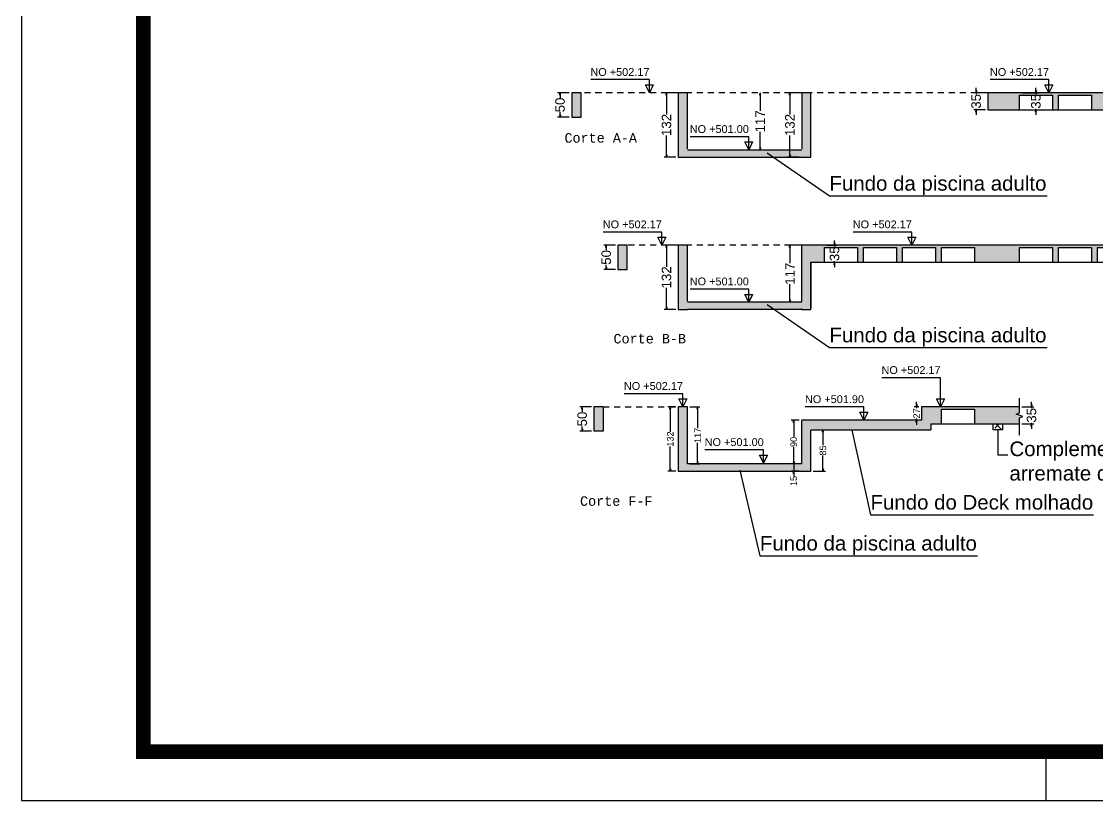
# Model space of a CAD drawing. Header units: millimetres. Extents: x -967 to 563, y -1588 to 506.
# Drawn here: x 20.89 to 42.95, y -295.37 to -279.4 of the extents above; entities that cross this region are included whole.
import ezdxf
from ezdxf.enums import TextEntityAlignment as Align

# ---------------------------------------------------------------- set-up
doc = ezdxf.new("R2010")
doc.units = ezdxf.units.MM
doc.linetypes.add('HIDDEN2', pattern=[0.1875, 0.125, -0.0625])
for name, color, linetype in [('00 - IMPPER - FOLHA - BORDAS', 1, 'Continuous'), ('18', 7, 'Continuous'), ('226', 9, 'Continuous'), ('30', 9, 'Continuous'), ('A_htc_alv', 7, 'Continuous'), ('AR-COTA-EXE-50', 7, 'Continuous'), ('COMP_INDNIVEL', 4, 'Continuous'), ('COMP_NIVEL', 4, 'Continuous'), ('COTAS', 1, 'Continuous'), ('Textos', 7, 'Continuous')]:
    doc.layers.add(name, color=color, linetype=linetype)
doc.styles.add('ARIAL', font='arial.ttf')
doc.styles.add('TQS_LUCIDA_CONSOLE', font='lucon.TTF')
doc.dimstyles.new('AVILLA 100 2', dxfattribs={"dimtxt": 0.16, "dimasz": 0.06, "dimexe": 0.05, "dimexo": 0.05, "dimgap": 0.01, "dimtad": 3, "dimdec": 1, "dimlfac": 100, "dimzin": 9, "dimdsep": 46, "dimtxsty": 'ARIAL', "dimblk": 'ORIGIN', "dimcen": 1.5, "dimclrd": 10, "dimclre": 10, "dimclrt": 7, "dimadec": 0, "dimazin": 0, "dimtfac": 1, "dimtdec": 1, "dimtmove": 0, "dimatfit": 1, "dimfxl": 1, "dimarcsym": 0})
doc.dimstyles.new('COTAS CORTE', dxfattribs={"dimtxt": 0.133333, "dimasz": 0.05, "dimexe": 0.05, "dimexo": 0.05, "dimgap": 0.01, "dimtad": 0, "dimdec": 1, "dimlfac": 100, "dimzin": 9, "dimdsep": 46, "dimtxsty": 'ARIAL', "dimblk": 'OPEN', "dimcen": 1.5, "dimadec": 0, "dimazin": 0, "dimtfac": 1, "dimtdec": 1, "dimtmove": 0, "dimatfit": 1, "dimldrblk": 'OPEN', "dimfxl": 1, "dimarcsym": 0})

# ---------------------------------------------------------------- blocks, each defined once
blk = doc.blocks.new('a0 impper')
at = {"layer": '00 - IMPPER - FOLHA - BORDAS'}
blk.add_line((2722.089, 1116.711), (2722.089, 1115.711), dxfattribs=at)
blk.add_lwpolyline([(2701.089, 1145.411), (2701.089, 1115.711), (2819.989, 1115.711), (2819.989, 1199.811), (2702.589, 1199.811)], dxfattribs=at)
at = {"layer": '00 - IMPPER - FOLHA - BORDAS', "const_width": 0.3}
blk.add_lwpolyline([(2703.589, 1116.711), (2818.989, 1116.711), (2818.989, 1198.811), (2703.589, 1198.811)], close=True, dxfattribs=at)
blk = doc.blocks.new('_Open')
at = {"color": 0, "linetype": 'ByBlock', "lineweight": -2}
for p, q in [((-1, 0.17), (0, 0)), ((-1, -0.17), (0, 0)), ((0, 0), (-1, 0))]:
    blk.add_line(p, q, dxfattribs=at)
blk = doc.blocks.new('*D878')
at = {"layer": 'AR-COTA-EXE-50', "color": 0, "linetype": 'ByBlock', "lineweight": -2, "transparency": 16777216}
for p, q in [((40.465, -280.807), (40.465, -280.757)), ((40.656, -280.857), (40.415, -280.857)), ((40.465, -280.857), (40.465, -280.882)), ((40.656, -281.207), (40.415, -281.207)), ((40.465, -281.207), (40.465, -281.183)), ((40.465, -281.257), (40.465, -281.307))]:
    blk.add_line(p, q, dxfattribs=at)
at = {"layer": 'Defpoints', "color": 0, "linetype": 'ByBlock', "transparency": 16777216}
for p in [(40.465, -280.857), (40.706, -280.857), (40.706, -281.207)]:
    blk.add_point(p, dxfattribs=at)
at = {"layer": 'AR-COTA-EXE-50', "color": 0, "linetype": 'ByBlock', "lineweight": -2, "transparency": 16777216, "xscale": 0.05, "yscale": 0.05, "zscale": 0.05}
for p, rotation in [((40.465, -280.857), 270), ((40.465, -281.207), 90)]:
    blk.add_blockref('_Open', p, dxfattribs=dict(at, rotation=rotation))
at = {"layer": 'AR-COTA-EXE-50', "color": 0, "linetype": 'ByBlock', "transparency": 16777216, "insert": (40.465, -281.032), "char_height": 0.195, "attachment_point": 5, "rotation": 90, "style": 'ARIAL'}
blk.add_mtext('35', dxfattribs=at)
blk = doc.blocks.new('*D879')
at = {"layer": 'AR-COTA-EXE-50', "color": 0, "linetype": 'ByBlock', "lineweight": -2, "transparency": 16777216}
for p, q in [((41.691, -280.807), (41.691, -280.757)), ((41.404, -280.857), (41.741, -280.857)), ((41.691, -280.857), (41.691, -280.882)), ((41.404, -281.207), (41.741, -281.207)), ((41.691, -281.207), (41.691, -281.183)), ((41.691, -281.257), (41.691, -281.307))]:
    blk.add_line(p, q, dxfattribs=at)
at = {"layer": 'Defpoints', "color": 0, "linetype": 'ByBlock', "transparency": 16777216}
for p in [(41.354, -280.857), (41.691, -280.857), (41.354, -281.207)]:
    blk.add_point(p, dxfattribs=at)
at = {"layer": 'AR-COTA-EXE-50', "color": 0, "linetype": 'ByBlock', "lineweight": -2, "transparency": 16777216, "xscale": 0.05, "yscale": 0.05, "zscale": 0.05}
for p, rotation in [((41.691, -280.857), 270), ((41.691, -281.207), 90)]:
    blk.add_blockref('_Open', p, dxfattribs=dict(at, rotation=rotation))
at = {"layer": 'AR-COTA-EXE-50', "color": 0, "linetype": 'ByBlock', "transparency": 16777216, "insert": (41.691, -281.032), "char_height": 0.195, "attachment_point": 5, "rotation": 90, "style": 'ARIAL'}
blk.add_mtext('35', dxfattribs=at)
blk = doc.blocks.new('*D887')
at = {"layer": 'AR-COTA-EXE-50', "color": 0, "linetype": 'ByBlock', "lineweight": -2, "transparency": 16777216}
for p, q in [((37.562, -283.932), (37.562, -283.882)), ((37.407, -283.982), (37.612, -283.982)), ((37.562, -283.982), (37.562, -284.006)), ((37.407, -284.332), (37.612, -284.332)), ((37.562, -284.332), (37.562, -284.307)), ((37.562, -284.382), (37.562, -284.432))]:
    blk.add_line(p, q, dxfattribs=at)
at = {"layer": 'Defpoints', "color": 0, "linetype": 'ByBlock', "transparency": 16777216}
for p in [(37.357, -283.982), (37.562, -283.982), (37.357, -284.332)]:
    blk.add_point(p, dxfattribs=at)
at = {"layer": 'AR-COTA-EXE-50', "color": 0, "linetype": 'ByBlock', "lineweight": -2, "transparency": 16777216, "xscale": 0.05, "yscale": 0.05, "zscale": 0.05}
for p, rotation in [((37.562, -283.982), 270), ((37.562, -284.332), 90)]:
    blk.add_blockref('_Open', p, dxfattribs=dict(at, rotation=rotation))
at = {"layer": 'AR-COTA-EXE-50', "color": 0, "linetype": 'ByBlock', "transparency": 16777216, "insert": (37.562, -284.157), "char_height": 0.195, "attachment_point": 5, "rotation": 90, "style": 'ARIAL'}
blk.add_mtext('35', dxfattribs=at)
blk = doc.blocks.new('*D875')
at = {"layer": 'AR-COTA-EXE-50', "color": 0, "linetype": 'ByBlock', "lineweight": -2, "transparency": 16777216}
for p, q in [((32.124, -280.857), (31.884, -280.857)), ((31.934, -280.907), (31.934, -280.958)), ((31.934, -281.307), (31.934, -281.257)), ((32.124, -281.357), (31.884, -281.357))]:
    blk.add_line(p, q, dxfattribs=at)
at = {"layer": 'Defpoints', "color": 0, "linetype": 'ByBlock', "transparency": 16777216}
for p in [(31.934, -280.857), (32.174, -280.857), (32.174, -281.357)]:
    blk.add_point(p, dxfattribs=at)
at = {"layer": 'AR-COTA-EXE-50', "color": 0, "linetype": 'ByBlock', "lineweight": -2, "transparency": 16777216, "xscale": 0.05, "yscale": 0.05, "zscale": 0.05}
for p, rotation in [((31.934, -280.857), 90), ((31.934, -281.357), 270)]:
    blk.add_blockref('_Open', p, dxfattribs=dict(at, rotation=rotation))
at = {"layer": 'AR-COTA-EXE-50', "color": 0, "linetype": 'ByBlock', "transparency": 16777216, "insert": (31.934, -281.107), "char_height": 0.195, "attachment_point": 5, "rotation": 90, "style": 'ARIAL'}
blk.add_mtext('50', dxfattribs=at)
blk = doc.blocks.new('*D876')
at = {"layer": 'AR-COTA-EXE-50', "color": 0, "linetype": 'ByBlock', "lineweight": -2, "transparency": 16777216}
for p, q in [((34.307, -280.857), (34.066, -280.857)), ((34.116, -280.907), (34.116, -281.302)), ((34.116, -282.127), (34.116, -281.733)), ((34.307, -282.177), (34.066, -282.177))]:
    blk.add_line(p, q, dxfattribs=at)
at = {"layer": 'Defpoints', "color": 0, "linetype": 'ByBlock', "transparency": 16777216}
for p in [(34.116, -280.857), (34.357, -280.857), (34.357, -282.177)]:
    blk.add_point(p, dxfattribs=at)
at = {"layer": 'AR-COTA-EXE-50', "color": 0, "linetype": 'ByBlock', "lineweight": -2, "transparency": 16777216, "xscale": 0.05, "yscale": 0.05, "zscale": 0.05}
for p, rotation in [((34.116, -280.857), 90), ((34.116, -282.177), 270)]:
    blk.add_blockref('_Open', p, dxfattribs=dict(at, rotation=rotation))
at = {"layer": 'AR-COTA-EXE-50', "color": 0, "linetype": 'ByBlock', "transparency": 16777216, "insert": (34.116, -281.517), "char_height": 0.195, "attachment_point": 5, "rotation": 90, "style": 'ARIAL'}
blk.add_mtext('132', dxfattribs=at)
blk = doc.blocks.new('*D877')
at = {"layer": 'AR-COTA-EXE-50', "color": 0, "linetype": 'ByBlock', "lineweight": -2, "transparency": 16777216}
for p, q in [((36.838, -280.857), (36.598, -280.857)), ((36.648, -280.907), (36.648, -281.302)), ((36.648, -282.127), (36.648, -281.733)), ((36.838, -282.177), (36.598, -282.177))]:
    blk.add_line(p, q, dxfattribs=at)
at = {"layer": 'Defpoints', "color": 0, "linetype": 'ByBlock', "transparency": 16777216}
for p in [(36.648, -280.857), (36.888, -280.857), (36.888, -282.177)]:
    blk.add_point(p, dxfattribs=at)
at = {"layer": 'AR-COTA-EXE-50', "color": 0, "linetype": 'ByBlock', "lineweight": -2, "transparency": 16777216, "xscale": 0.05, "yscale": 0.05, "zscale": 0.05}
for p, rotation in [((36.648, -280.857), 90), ((36.648, -282.177), 270)]:
    blk.add_blockref('_Open', p, dxfattribs=dict(at, rotation=rotation))
at = {"layer": 'AR-COTA-EXE-50', "color": 0, "linetype": 'ByBlock', "transparency": 16777216, "insert": (36.648, -281.517), "char_height": 0.195, "attachment_point": 5, "rotation": 90, "style": 'ARIAL'}
blk.add_mtext('132', dxfattribs=at)
blk = doc.blocks.new('*D859')
at = {"layer": 'AR-COTA-EXE-50', "color": 0, "linetype": 'ByBlock', "lineweight": -2, "transparency": 16777216}
for p, q in [((33.072, -283.982), (32.831, -283.982)), ((32.881, -284.032), (32.881, -284.082)), ((33.072, -284.482), (32.831, -284.482)), ((32.881, -284.432), (32.881, -284.381))]:
    blk.add_line(p, q, dxfattribs=at)
at = {"layer": 'Defpoints', "color": 0, "linetype": 'ByBlock', "transparency": 16777216}
for p in [(32.881, -283.982), (33.122, -283.982), (33.122, -284.482)]:
    blk.add_point(p, dxfattribs=at)
at = {"layer": 'AR-COTA-EXE-50', "color": 0, "linetype": 'ByBlock', "lineweight": -2, "transparency": 16777216, "xscale": 0.05, "yscale": 0.05, "zscale": 0.05}
for p, rotation in [((32.881, -283.982), 90), ((32.881, -284.482), 270)]:
    blk.add_blockref('_Open', p, dxfattribs=dict(at, rotation=rotation))
at = {"layer": 'AR-COTA-EXE-50', "color": 0, "linetype": 'ByBlock', "transparency": 16777216, "insert": (32.881, -284.232), "char_height": 0.195, "attachment_point": 5, "rotation": 90, "style": 'ARIAL'}
blk.add_mtext('50', dxfattribs=at)
blk = doc.blocks.new('*D860')
at = {"layer": 'AR-COTA-EXE-50', "color": 0, "linetype": 'ByBlock', "lineweight": -2, "transparency": 16777216}
for p, q in [((34.307, -283.982), (34.066, -283.982)), ((34.116, -284.032), (34.116, -284.426)), ((34.116, -285.252), (34.116, -284.857)), ((34.307, -285.302), (34.066, -285.302))]:
    blk.add_line(p, q, dxfattribs=at)
at = {"layer": 'Defpoints', "color": 0, "linetype": 'ByBlock', "transparency": 16777216}
for p in [(34.116, -283.982), (34.357, -283.982), (34.357, -285.302)]:
    blk.add_point(p, dxfattribs=at)
at = {"layer": 'AR-COTA-EXE-50', "color": 0, "linetype": 'ByBlock', "lineweight": -2, "transparency": 16777216, "xscale": 0.05, "yscale": 0.05, "zscale": 0.05}
for p, rotation in [((34.116, -283.982), 90), ((34.116, -285.302), 270)]:
    blk.add_blockref('_Open', p, dxfattribs=dict(at, rotation=rotation))
at = {"layer": 'AR-COTA-EXE-50', "color": 0, "linetype": 'ByBlock', "transparency": 16777216, "insert": (34.116, -284.642), "char_height": 0.195, "attachment_point": 5, "rotation": 90, "style": 'ARIAL'}
blk.add_mtext('132', dxfattribs=at)
blk = doc.blocks.new('*D861')
at = {"layer": 'AR-COTA-EXE-50', "color": 0, "linetype": 'ByBlock', "lineweight": -2, "transparency": 16777216}
for p, q in [((36.838, -283.982), (36.598, -283.982)), ((36.648, -284.032), (36.648, -284.35)), ((36.648, -285.102), (36.648, -284.783)), ((36.838, -285.152), (36.598, -285.152))]:
    blk.add_line(p, q, dxfattribs=at)
at = {"layer": 'Defpoints', "color": 0, "linetype": 'ByBlock', "transparency": 16777216}
for p in [(36.648, -283.982), (36.888, -283.982), (36.888, -285.152)]:
    blk.add_point(p, dxfattribs=at)
at = {"layer": 'AR-COTA-EXE-50', "color": 0, "linetype": 'ByBlock', "lineweight": -2, "transparency": 16777216, "xscale": 0.05, "yscale": 0.05, "zscale": 0.05}
for p, rotation in [((36.648, -283.982), 90), ((36.648, -285.152), 270)]:
    blk.add_blockref('_Open', p, dxfattribs=dict(at, rotation=rotation))
at = {"layer": 'AR-COTA-EXE-50', "color": 0, "linetype": 'ByBlock', "transparency": 16777216, "insert": (36.648, -284.567), "char_height": 0.195, "attachment_point": 5, "rotation": 90, "style": 'ARIAL'}
blk.add_mtext('117', dxfattribs=at)
blk = doc.blocks.new('*D870')
at = {"layer": 'AR-COTA-EXE-50', "color": 0, "linetype": 'ByBlock', "lineweight": -2, "transparency": 16777216}
for p, q in [((34.307, -287.296), (34.145, -287.296)), ((34.195, -287.346), (34.195, -287.806)), ((34.195, -288.566), (34.195, -288.107)), ((34.307, -288.616), (34.145, -288.616))]:
    blk.add_line(p, q, dxfattribs=at)
at = {"layer": 'Defpoints', "color": 0, "linetype": 'ByBlock', "transparency": 16777216}
for p in [(34.357, -287.296), (34.195, -288.616), (34.357, -288.616)]:
    blk.add_point(p, dxfattribs=at)
at = {"layer": 'AR-COTA-EXE-50', "color": 0, "linetype": 'ByBlock', "lineweight": -2, "transparency": 16777216, "xscale": 0.05, "yscale": 0.05, "zscale": 0.05}
for p, rotation in [((34.195, -287.296), 90), ((34.195, -288.616), 270)]:
    blk.add_blockref('_Open', p, dxfattribs=dict(at, rotation=rotation))
at = {"layer": 'AR-COTA-EXE-50', "color": 0, "linetype": 'ByBlock', "transparency": 16777216, "insert": (34.195, -287.956), "char_height": 0.1333, "attachment_point": 5, "rotation": 90, "style": 'ARIAL'}
blk.add_mtext('132', dxfattribs=at)
blk = doc.blocks.new('*D871')
at = {"layer": 'AR-COTA-EXE-50', "color": 0, "linetype": 'ByBlock', "lineweight": -2, "transparency": 16777216}
for p, q in [((34.597, -287.296), (34.803, -287.296)), ((34.753, -287.346), (34.753, -287.73)), ((34.753, -288.416), (34.753, -288.032)), ((34.597, -288.466), (34.803, -288.466))]:
    blk.add_line(p, q, dxfattribs=at)
at = {"layer": 'Defpoints', "color": 0, "linetype": 'ByBlock', "transparency": 16777216}
for p in [(34.547, -287.296), (34.547, -288.466), (34.753, -288.466)]:
    blk.add_point(p, dxfattribs=at)
at = {"layer": 'AR-COTA-EXE-50', "color": 0, "linetype": 'ByBlock', "lineweight": -2, "transparency": 16777216, "xscale": 0.05, "yscale": 0.05, "zscale": 0.05}
for p, rotation in [((34.753, -287.296), 90), ((34.753, -288.466), 270)]:
    blk.add_blockref('_Open', p, dxfattribs=dict(at, rotation=rotation))
at = {"layer": 'AR-COTA-EXE-50', "color": 0, "linetype": 'ByBlock', "transparency": 16777216, "insert": (34.753, -287.881), "char_height": 0.1333, "attachment_point": 5, "rotation": 90, "style": 'ARIAL'}
blk.add_mtext('117', dxfattribs=at)
blk = doc.blocks.new('*D872')
at = {"layer": 'AR-COTA-EXE-50', "color": 0, "linetype": 'ByBlock', "lineweight": -2, "transparency": 16777216}
for p, q in [((36.837, -287.566), (36.674, -287.566)), ((36.724, -287.616), (36.724, -287.911)), ((36.724, -288.416), (36.724, -288.121)), ((36.837, -288.466), (36.674, -288.466))]:
    blk.add_line(p, q, dxfattribs=at)
at = {"layer": 'Defpoints', "color": 0, "linetype": 'ByBlock', "transparency": 16777216}
for p in [(36.887, -287.566), (36.724, -288.466), (36.887, -288.466)]:
    blk.add_point(p, dxfattribs=at)
at = {"layer": 'AR-COTA-EXE-50', "color": 0, "linetype": 'ByBlock', "lineweight": -2, "transparency": 16777216, "xscale": 0.05, "yscale": 0.05, "zscale": 0.05}
for p, rotation in [((36.724, -287.566), 90), ((36.724, -288.466), 270)]:
    blk.add_blockref('_Open', p, dxfattribs=dict(at, rotation=rotation))
at = {"layer": 'AR-COTA-EXE-50', "color": 0, "linetype": 'ByBlock', "transparency": 16777216, "insert": (36.724, -288.016), "char_height": 0.1333, "attachment_point": 5, "rotation": 90, "style": 'ARIAL'}
blk.add_mtext('90', dxfattribs=at)
blk = doc.blocks.new('*D873')
at = {"layer": 'AR-COTA-EXE-50', "color": 0, "linetype": 'ByBlock', "lineweight": -2, "transparency": 16777216}
for p, q in [((37.127, -287.766), (37.374, -287.766)), ((37.324, -287.816), (37.324, -288.085)), ((37.324, -288.566), (37.324, -288.297)), ((37.127, -288.616), (37.374, -288.616))]:
    blk.add_line(p, q, dxfattribs=at)
at = {"layer": 'Defpoints', "color": 0, "linetype": 'ByBlock', "transparency": 16777216}
for p in [(37.077, -287.766), (37.077, -288.616), (37.324, -288.616)]:
    blk.add_point(p, dxfattribs=at)
at = {"layer": 'AR-COTA-EXE-50', "color": 0, "linetype": 'ByBlock', "lineweight": -2, "transparency": 16777216, "xscale": 0.05, "yscale": 0.05, "zscale": 0.05}
for p, rotation in [((37.324, -287.766), 90), ((37.324, -288.616), 270)]:
    blk.add_blockref('_Open', p, dxfattribs=dict(at, rotation=rotation))
at = {"layer": 'AR-COTA-EXE-50', "color": 0, "linetype": 'ByBlock', "transparency": 16777216, "insert": (37.324, -288.191), "char_height": 0.1333, "attachment_point": 5, "rotation": 90, "style": 'ARIAL'}
blk.add_mtext('85', dxfattribs=at)
blk = doc.blocks.new('*D862')
at = {"layer": 'AR-COTA-EXE-50', "color": 0, "linetype": 'ByBlock', "lineweight": -2, "transparency": 16777216}
for p, q in [((36.837, -288.466), (36.674, -288.466)), ((36.724, -288.416), (36.724, -288.366)), ((36.724, -288.466), (36.724, -288.616)), ((36.837, -288.616), (36.674, -288.616)), ((36.724, -288.666), (36.724, -288.716))]:
    blk.add_line(p, q, dxfattribs=at)
at = {"layer": 'Defpoints', "color": 0, "linetype": 'ByBlock', "transparency": 16777216}
for p in [(36.887, -288.466), (36.724, -288.616), (36.887, -288.616)]:
    blk.add_point(p, dxfattribs=at)
at = {"layer": 'AR-COTA-EXE-50', "color": 0, "linetype": 'ByBlock', "lineweight": -2, "transparency": 16777216, "xscale": 0.05, "yscale": 0.05, "zscale": 0.05}
for p, rotation in [((36.724, -288.466), 270), ((36.724, -288.616), 90)]:
    blk.add_blockref('_Open', p, dxfattribs=dict(at, rotation=rotation))
at = {"layer": 'AR-COTA-EXE-50', "color": 0, "linetype": 'ByBlock', "transparency": 16777216, "insert": (36.724, -288.816), "char_height": 0.1333, "attachment_point": 5, "rotation": 90, "style": 'ARIAL'}
blk.add_mtext('15', dxfattribs=at)
blk = doc.blocks.new('*D863')
at = {"layer": 'AR-COTA-EXE-50', "color": 0, "linetype": 'ByBlock', "lineweight": -2, "transparency": 16777216}
for p, q in [((39.245, -287.246), (39.245, -287.196)), ((39.293, -287.296), (39.195, -287.296)), ((39.245, -287.296), (39.245, -287.325)), ((39.293, -287.566), (39.195, -287.566)), ((39.245, -287.566), (39.245, -287.538)), ((39.245, -287.616), (39.245, -287.666))]:
    blk.add_line(p, q, dxfattribs=at)
at = {"layer": 'Defpoints', "color": 0, "linetype": 'ByBlock', "transparency": 16777216}
for p in [(39.343, -287.296), (39.245, -287.566), (39.343, -287.566)]:
    blk.add_point(p, dxfattribs=at)
at = {"layer": 'AR-COTA-EXE-50', "color": 0, "linetype": 'ByBlock', "lineweight": -2, "transparency": 16777216, "xscale": 0.05, "yscale": 0.05, "zscale": 0.05}
for p, rotation in [((39.245, -287.296), 270), ((39.245, -287.566), 90)]:
    blk.add_blockref('_Open', p, dxfattribs=dict(at, rotation=rotation))
at = {"layer": 'AR-COTA-EXE-50', "color": 0, "linetype": 'ByBlock', "transparency": 16777216, "insert": (39.245, -287.431), "char_height": 0.1333, "attachment_point": 5, "rotation": 90, "style": 'ARIAL'}
blk.add_mtext('27', dxfattribs=at)
blk = doc.blocks.new('_Origin')
at = {"color": 0, "linetype": 'ByBlock', "lineweight": -2}
blk.add_line((0, 0), (-1, 0), dxfattribs=at)
blk.add_circle((0, 0), 0.5, dxfattribs=at)
blk = doc.blocks.new('*D864')
at = {"layer": 'AR-COTA-EXE-50', "color": 0, "linetype": 'ByBlock', "lineweight": -2, "transparency": 16777216}
for p, q in [((41.601, -287.246), (41.601, -287.196)), ((41.404, -287.296), (41.651, -287.296)), ((41.601, -287.296), (41.601, -287.321)), ((41.404, -287.646), (41.651, -287.646)), ((41.601, -287.646), (41.601, -287.622)), ((41.601, -287.696), (41.601, -287.746))]:
    blk.add_line(p, q, dxfattribs=at)
at = {"layer": 'Defpoints', "color": 0, "linetype": 'ByBlock', "transparency": 16777216}
for p in [(41.354, -287.296), (41.354, -287.646), (41.601, -287.646)]:
    blk.add_point(p, dxfattribs=at)
at = {"layer": 'AR-COTA-EXE-50', "color": 0, "linetype": 'ByBlock', "lineweight": -2, "transparency": 16777216, "xscale": 0.05, "yscale": 0.05, "zscale": 0.05}
for p, rotation in [((41.601, -287.296), 270), ((41.601, -287.646), 90)]:
    blk.add_blockref('_Open', p, dxfattribs=dict(at, rotation=rotation))
at = {"layer": 'AR-COTA-EXE-50', "color": 0, "linetype": 'ByBlock', "transparency": 16777216, "insert": (41.601, -287.471), "char_height": 0.195, "attachment_point": 5, "rotation": 90, "style": 'ARIAL'}
blk.add_mtext('35', dxfattribs=at)
blk = doc.blocks.new('*D865')
at = {"layer": 'AR-COTA-EXE-50', "color": 0, "linetype": 'ByBlock', "lineweight": -2, "transparency": 16777216}
for p, q in [((32.578, -287.296), (32.338, -287.296)), ((32.388, -287.346), (32.388, -287.397)), ((32.578, -287.796), (32.338, -287.796)), ((32.388, -287.746), (32.388, -287.696))]:
    blk.add_line(p, q, dxfattribs=at)
at = {"layer": 'Defpoints', "color": 0, "linetype": 'ByBlock', "transparency": 16777216}
for p in [(32.388, -287.296), (32.628, -287.296), (32.628, -287.796)]:
    blk.add_point(p, dxfattribs=at)
at = {"layer": 'AR-COTA-EXE-50', "color": 0, "linetype": 'ByBlock', "lineweight": -2, "transparency": 16777216, "xscale": 0.05, "yscale": 0.05, "zscale": 0.05}
for p, rotation in [((32.388, -287.296), 90), ((32.388, -287.796), 270)]:
    blk.add_blockref('_Open', p, dxfattribs=dict(at, rotation=rotation))
at = {"layer": 'AR-COTA-EXE-50', "color": 0, "linetype": 'ByBlock', "transparency": 16777216, "insert": (32.388, -287.546), "char_height": 0.195, "attachment_point": 5, "rotation": 90, "style": 'ARIAL'}
blk.add_mtext('50', dxfattribs=at)
blk = doc.blocks.new('*D874')
at = {"layer": 'AR-COTA-EXE-50', "color": 0, "linetype": 'ByBlock', "lineweight": -2, "transparency": 16777216}
for p, q in [((36.036, -280.907), (36.036, -281.226)), ((36.036, -281.977), (36.036, -281.659))]:
    blk.add_line(p, q, dxfattribs=at)
at = {"layer": 'Defpoints', "color": 0, "linetype": 'ByBlock', "transparency": 16777216}
for p in [(36.036, -280.857), (36.036, -280.857), (36.036, -282.027)]:
    blk.add_point(p, dxfattribs=at)
at = {"layer": 'AR-COTA-EXE-50', "color": 0, "linetype": 'ByBlock', "lineweight": -2, "transparency": 16777216, "xscale": 0.05, "yscale": 0.05, "zscale": 0.05}
for p, rotation in [((36.036, -280.857), 90), ((36.036, -282.027), 270)]:
    blk.add_blockref('_Open', p, dxfattribs=dict(at, rotation=rotation))
at = {"layer": 'AR-COTA-EXE-50', "color": 0, "linetype": 'ByBlock', "transparency": 16777216, "insert": (36.036, -281.442), "char_height": 0.195, "attachment_point": 5, "rotation": 90, "style": 'ARIAL'}
blk.add_mtext('117', dxfattribs=at)

msp = doc.modelspace()

# ---------------------------------------------------------------- hatches: boundary and pattern name
h = msp.add_hatch()
h.set_pattern_fill('ANSI38', color=3, scale=0.05, angle=90)
h.set_pattern_definition([(135, (16.0944, -296.09776), (-0.1122532, -0.1122532), []), (225, (16.0944, -296.09776), (-0.1122532, -0.3367596), [0.396875, -0.238125])])
h.paths.add_polyline_path([(40.8157, -287.6462), (40.8157, -287.7662), (41.0057, -287.7662), (41.0057, -287.6462)])
at = {"layer": 'A_htc_alv', "linetype": 'ByBlock'}
h = msp.add_hatch(color=8, dxfattribs=at)
h.dxf.hatch_style = 1
h.paths.add_polyline_path([(52.5472, -281.2075), (52.5472, -280.9075), (53.2217, -280.9075), (53.2217, -281.2075), (53.3467, -281.2075), (53.3467, -280.9075), (54.0212, -280.9075), (54.0212, -281.2075), (54.1462, -281.2075), (54.1462, -280.9075), (54.8207, -280.9075), (54.8207, -281.2075), (55.9107, -281.2075), (55.9107, -281.3575), (56.1607, -281.3575), (56.1607, -281.2075), (57.3442, -281.2075), (57.3442, -280.9075), (58.0187, -280.9075), (58.0187, -281.2075), (58.1437, -281.2075), (58.1437, -280.9075), (58.8182, -280.9075), (58.8182, -281.2075), (59.0657, -281.2075), (59.0657, -282.6575), (59.1097, -282.6575), (59.1347, -282.7262), (59.1847, -282.5888), (59.2097, -282.6575), (59.2557, -282.6575), (59.2557, -281.2075), (59.2567, -281.2075), (59.2567, -280.8575), (59.2557, -280.8575), (59.2557, -279.7575), (59.2097, -279.7575), (59.1847, -279.6888), (59.1347, -279.8262), (59.1097, -279.7575), (59.0657, -279.7575), (59.0657, -280.8575), (40.7057, -280.8575), (40.7057, -281.2075), (41.0057, -281.2075), (41.3542, -281.2075), (41.3542, -280.9075), (42.0287, -280.9075), (42.0287, -281.2075), (42.1537, -281.2075), (42.1537, -280.9075), (42.8282, -280.9075), (42.8282, -281.2075)])
h = msp.add_hatch(color=8, dxfattribs=at)
h.dxf.hatch_style = 1
h.paths.add_polyline_path([(32.3645, -280.8575), (32.1741, -280.8575), (32.1741, -281.3575), (32.3645, -281.3575)])
h = msp.add_hatch(color=8, dxfattribs=at)
h.dxf.hatch_style = 1
h.paths.add_polyline_path([(34.5469, -280.8575), (34.3569, -280.8575), (34.3569, -282.1575), (34.5469, -282.1575)])
h = msp.add_hatch(color=8, dxfattribs=at)
h.dxf.hatch_style = 1
h.paths.add_polyline_path([(37.0785, -280.8575), (36.8885, -280.8575), (36.8885, -282.0275), (34.5469, -282.0275), (34.5469, -280.8575), (34.3569, -280.8575), (34.3569, -282.1775), (34.5469, -282.1775), (36.8885, -282.1775), (37.0785, -282.1775)])
h = msp.add_hatch(color=8, dxfattribs=at)
h.dxf.hatch_style = 1
h.paths.add_polyline_path([(37.0785, -280.8575), (36.8885, -280.8575), (36.8885, -282.1575), (37.0785, -282.1575)])
h = msp.add_hatch(color=8, dxfattribs=at)
h.dxf.hatch_style = 1
h.paths.add_polyline_path([(36.8869, -283.9817), (36.8869, -285.3017), (37.0769, -285.3017), (37.0769, -284.3317), (37.3567, -284.3317), (37.3567, -284.0317), (38.0312, -284.0317), (38.0312, -284.3317), (38.1562, -284.3317), (38.1562, -284.0317), (38.8307, -284.0317), (38.8307, -284.3317), (38.9557, -284.3317), (38.9557, -284.0317), (39.6302, -284.0317), (39.6302, -284.3317), (39.7552, -284.3317), (39.7552, -284.0317), (40.4297, -284.0317), (40.4297, -284.3317), (40.5547, -284.3317), (41.2292, -284.3317), (41.3542, -284.3317), (41.3542, -284.0317), (42.0287, -284.0317), (42.0287, -284.3317), (42.1537, -284.3317), (42.1537, -284.0317), (42.8282, -284.0317), (42.8282, -284.3317), (42.9532, -284.3317), (42.9532, -284.0317), (43.6277, -284.0317), (43.6277, -284.3317), (43.7527, -284.3317), (43.7527, -284.0317), (44.4272, -284.0317), (44.4272, -284.3317), (44.5522, -284.3317), (44.5522, -284.0317), (45.2267, -284.0317), (45.2267, -284.3317), (48.9497, -284.3317), (48.9497, -284.0317), (49.2242, -284.0317), (49.2242, -284.3317), (49.3492, -284.3317), (49.3492, -284.0317), (50.0237, -284.0317), (50.0237, -284.3317), (50.1487, -284.3317), (50.1487, -284.0317), (50.8232, -284.0317), (50.8232, -284.3317), (50.9482, -284.3317), (50.9482, -284.0317), (51.6227, -284.0317), (51.6227, -284.3317), (51.7477, -284.3317), (51.7477, -284.0317), (52.4222, -284.0317), (52.4222, -284.3317), (52.5472, -284.3317), (52.5472, -284.0317), (53.2217, -284.0317), (53.2217, -284.3317), (56.5447, -284.3317), (56.5447, -284.0317), (57.2192, -284.0317), (57.2192, -284.3317), (57.3442, -284.3317), (57.3442, -284.0317), (58.0187, -284.0317), (58.0187, -284.3317), (58.1437, -284.3317), (58.1437, -284.0317), (58.8182, -284.0317), (58.8182, -284.3317), (58.9432, -284.3317), (58.9432, -284.0317), (59.6177, -284.0317), (59.6177, -284.3317), (59.7427, -284.3317), (59.7427, -284.0317), (60.4172, -284.0317), (60.4172, -284.3317), (60.5422, -284.3317), (60.5422, -284.0317), (61.2167, -284.0317), (61.2167, -284.3317), (64.5397, -284.3317), (64.5397, -284.0317), (65.2142, -284.0317), (65.2142, -284.3317), (65.3392, -284.3317), (65.3392, -284.0317), (66.0137, -284.0317), (66.0137, -284.3317), (66.1387, -284.3317), (66.1387, -284.0317), (66.8132, -284.0317), (66.8132, -284.3317), (66.9382, -284.3317), (66.9382, -284.0317), (67.6127, -284.0317), (67.6127, -284.3317), (67.7377, -284.3317), (67.7377, -284.0317), (68.4122, -284.0317), (68.4122, -284.3317), (74.9332, -284.3317), (74.9332, -284.0317), (75.6077, -284.0317), (75.6077, -284.3317), (75.7327, -284.3317), (75.7327, -284.0317), (76.4072, -284.0317), (76.4072, -284.3317), (76.5322, -284.3317), (76.5322, -284.0317), (77.2067, -284.0317), (77.2067, -284.3317), (77.3317, -284.3317), (77.3317, -284.0317), (78.0062, -284.0317), (78.0062, -284.3317), (81.3292, -284.3317), (81.3292, -284.0317), (82.0037, -284.0317), (82.0037, -284.3317), (82.1287, -284.3317), (82.1287, -284.0317), (82.8032, -284.0317), (82.8032, -284.3317), (82.9282, -284.3317), (82.9282, -284.0317), (83.6027, -284.0317), (83.6027, -284.3317), (83.7277, -284.3317), (83.7277, -284.0317), (84.4022, -284.0317), (84.4022, -284.3317), (84.5272, -284.3317), (84.5272, -284.0317), (85.2017, -284.0317), (85.2017, -284.3317), (88.5247, -284.3317), (88.5247, -284.0317), (89.1992, -284.0317), (89.1992, -284.3317), (89.3242, -284.3317), (89.3242, -284.0317), (89.9987, -284.0317), (89.9987, -284.3317), (90.1237, -284.3317), (90.1237, -284.0317), (90.7982, -284.0317), (90.7982, -284.3317), (90.9232, -284.3317), (90.9232, -284.0317), (91.5977, -284.0317), (91.5977, -284.3317), (91.7227, -284.3317), (91.7227, -284.0317), (92.3972, -284.0317), (92.3972, -284.3317), (92.5222, -284.3317), (92.5222, -284.0317), (93.1967, -284.0317), (93.1967, -284.3317), (93.3217, -284.3317), (93.3217, -284.0317), (93.9962, -284.0317), (93.9962, -284.3317), (94.1212, -284.3317), (94.1212, -284.0317), (94.3957, -284.0317), (94.3957, -284.3317), (94.6657, -284.3317), (94.7097, -284.3317), (94.7347, -284.3317), (94.7847, -284.3317), (94.8097, -284.3317), (94.8557, -284.3317), (94.8557, -283.3817), (94.8097, -283.3817), (94.7847, -283.3817), (94.7347, -283.3817), (94.7097, -283.3817), (94.6657, -283.3817), (94.6657, -283.9817)])
h = msp.add_hatch(color=8, dxfattribs=at)
h.dxf.hatch_style = 1
h.paths.add_polyline_path([(33.3119, -283.9817), (33.1215, -283.9817), (33.1215, -284.4817), (33.3119, -284.4817)])
h = msp.add_hatch(color=8, dxfattribs=at)
h.dxf.hatch_style = 1
h.paths.add_polyline_path([(34.5469, -283.9817), (34.3569, -283.9817), (34.3569, -285.3017), (34.5469, -285.3017)])
h = msp.add_hatch(color=8, dxfattribs=at)
h.dxf.hatch_style = 1
h.paths.add_polyline_path([(36.8869, -285.1517), (34.5469, -285.1517), (34.5469, -285.3017), (36.8869, -285.3017)])
h = msp.add_hatch(color=8, dxfattribs=at)
h.dxf.hatch_style = 1
h.paths.add_polyline_path([(32.8187, -287.2962), (32.6283, -287.2962), (32.6283, -287.7962), (32.8187, -287.7962)])
h = msp.add_hatch(color=8, dxfattribs=at)
h.dxf.hatch_style = 1
h.paths.add_polyline_path([(39.5335, -287.7662), (39.5335, -287.6462), (39.7552, -287.6462), (39.7552, -287.3462), (40.4297, -287.3462), (40.4297, -287.6462), (41.3542, -287.6462), (41.3542, -287.5212), (41.4229, -287.4962), (41.2855, -287.4462), (41.3542, -287.4212), (41.3542, -287.2962), (39.3435, -287.2962), (39.3435, -287.5662), (36.8869, -287.5662), (36.8869, -288.4662), (34.5469, -288.4662), (34.5469, -287.2962), (34.3569, -287.2962), (34.3569, -288.6162), (36.8869, -288.6162), (37.0769, -288.6162), (37.0769, -287.7662)])

# ---------------------------------------------------------------- linework, layer by layer
at = {"color": 3}
msp.add_lwpolyline([(40.8157, -287.6462), (41.0057, -287.6462), (41.0057, -287.7662), (40.8157, -287.7662)], close=True, dxfattribs=at)
at = {"layer": '18', "linetype": 'HIDDEN2'}
for p, q in [((34.3569, -280.8575), (32.3645, -280.8575)), ((36.8885, -280.8575), (34.5469, -280.8575)), ((40.7057, -280.8575), (37.0785, -280.8575)), ((34.3569, -283.9817), (33.3119, -283.9817)), ((36.8885, -283.9817), (34.5469, -283.9817)), ((32.8187, -287.2962), (34.3569, -287.2962))]:
    msp.add_line(p, q, dxfattribs=at)
at = {"layer": '18'}
for p, q in [((59.0657, -280.8575), (40.7057, -280.8575)), ((40.7057, -280.8575), (40.7057, -281.2075)), ((41.3542, -281.2075), (41.3542, -280.9075)), ((41.3542, -280.9075), (42.0287, -280.9075)), ((42.0287, -280.9075), (42.0287, -281.2075)), ((42.1537, -281.2075), (42.1537, -280.9075)), ((42.1537, -280.9075), (42.8282, -280.9075)), ((42.8282, -280.9075), (42.8282, -281.2075)), ((40.7057, -281.2075), (41.0057, -281.2075)), ((41.0057, -281.2075), (41.3542, -281.2075)), ((41.3542, -281.2075), (42.8282, -281.2075)), ((42.0287, -281.2075), (42.1537, -281.2075)), ((42.8282, -281.2075), (52.5472, -281.2075)), ((94.6657, -283.9817), (36.8869, -283.9817)), ((37.3567, -284.3317), (37.3567, -284.0317)), ((37.3567, -284.0317), (38.0312, -284.0317)), ((38.0312, -284.0317), (38.0312, -284.3317)), ((38.1562, -284.3317), (38.1562, -284.0317)), ((38.1562, -284.0317), (38.8307, -284.0317)), ((38.8307, -284.0317), (38.8307, -284.3317)), ((38.9557, -284.3317), (38.9557, -284.0317)), ((38.9557, -284.0317), (39.6302, -284.0317)), ((39.6302, -284.0317), (39.6302, -284.3317)), ((39.7552, -284.3317), (39.7552, -284.0317)), ((39.7552, -284.0317), (40.4297, -284.0317)), ((40.4297, -284.0317), (40.4297, -284.3317)), ((41.3542, -284.3317), (41.3542, -284.0317)), ((41.3542, -284.0317), (42.0287, -284.0317)), ((42.0287, -284.0317), (42.0287, -284.3317)), ((42.1537, -284.3317), (42.1537, -284.0317)), ((42.1537, -284.0317), (42.8282, -284.0317)), ((42.8282, -284.0317), (42.8282, -284.3317)), ((42.9532, -284.3317), (42.9532, -284.0317)), ((42.9532, -284.0317), (43.6277, -284.0317)), ((37.0769, -284.3317), (37.3567, -284.3317)), ((37.3567, -284.3317), (45.2267, -284.3317)), ((38.0312, -284.3317), (38.1562, -284.3317)), ((38.8307, -284.3317), (38.9557, -284.3317)), ((39.6302, -284.3317), (39.7552, -284.3317)), ((40.4297, -284.3317), (40.5547, -284.3317)), ((41.2292, -284.3317), (41.3542, -284.3317)), ((42.0287, -284.3317), (42.1537, -284.3317)), ((42.8282, -284.3317), (42.9532, -284.3317)), ((36.8885, -285.1517), (34.5469, -285.1517)), ((36.8885, -285.3017), (34.5469, -285.3017)), ((32.8187, -287.2962), (32.6283, -287.2962)), ((32.6283, -287.2962), (32.6283, -287.7962)), ((32.8187, -287.2962), (32.8187, -287.7962)), ((34.5469, -287.2962), (34.3569, -287.2962)), ((34.3569, -287.2962), (34.3569, -288.5962)), ((34.5469, -288.4462), (34.5469, -287.2962)), ((39.3435, -287.2962), (39.3435, -287.5662)), ((41.3542, -287.2962), (39.3435, -287.2962)), ((39.7552, -287.6462), (39.7552, -287.3462)), ((39.7552, -287.3462), (40.4297, -287.3462)), ((40.4297, -287.3462), (40.4297, -287.6462)), ((37.0769, -287.5662), (36.8869, -287.5662)), ((39.3435, -287.5662), (36.8869, -287.5662)), ((36.8869, -287.5762), (36.8869, -288.4462)), ((39.5335, -287.6462), (41.3542, -287.6462)), ((39.5335, -287.6462), (39.5335, -287.7662)), ((32.8187, -287.7962), (32.6283, -287.7962)), ((37.0769, -287.7662), (39.5335, -287.7662)), ((37.0769, -288.5962), (37.0769, -287.7762)), ((36.8869, -288.4662), (34.5469, -288.4662)), ((34.3569, -288.6162), (36.8869, -288.6162)), ((36.8869, -288.6162), (37.0769, -288.6162))]:
    msp.add_line(p, q, dxfattribs=at)
for points in [[(32.3645, -280.8575), (32.1741, -280.8575), (32.1741, -281.3575), (32.3645, -281.3575)], [(33.3119, -283.9817), (33.1215, -283.9817), (33.1215, -284.4817), (33.3119, -284.4817)]]:
    msp.add_lwpolyline(points, close=True, dxfattribs=at)
for points in [[(34.5469, -282.0075), (34.5469, -280.8575), (34.3569, -280.8575), (34.3569, -282.1775), (34.5469, -282.1775)], [(36.8885, -282.1775), (37.0785, -282.1775), (37.0785, -280.8575), (36.8885, -280.8575), (36.8885, -282.0075)], [(34.5469, -285.1317), (34.5469, -283.9817), (34.3569, -283.9817), (34.3569, -285.3017), (34.5469, -285.3017)], [(37.0769, -283.9817), (36.8869, -283.9817), (36.8869, -285.1317)], [(36.8869, -285.2817), (36.8869, -285.3017), (37.0769, -285.3017), (37.0769, -284.3317)]]:
    msp.add_lwpolyline(points, dxfattribs=at)
at = {"layer": '30'}
for points in [[(36.8869, -287.5762), (36.8869, -288.4662), (34.5469, -288.4662), (34.5469, -287.2962), (34.3569, -287.2962), (34.3569, -288.6162), (36.8869, -288.6162), (37.0769, -288.6162), (37.0769, -287.7762)], [(37.0769, -287.5662), (36.8869, -287.5662)]]:
    msp.add_lwpolyline(points, dxfattribs=at)
at = {"layer": 'COMP_INDNIVEL'}
for points in [[(33.7649, -280.8575), (33.7649, -280.5875), (32.5631, -280.5875)], [(41.9573, -280.8575), (41.9573, -280.5875), (40.7555, -280.5875)], [(35.802, -282.0275), (35.802, -281.7575), (34.6002, -281.7575)], [(34.0186, -283.9817), (34.0186, -283.7117), (32.8168, -283.7117)], [(39.1446, -283.9817), (39.1446, -283.7117), (37.9428, -283.7117)], [(35.802, -285.1517), (35.802, -284.8817), (34.6002, -284.8817)], [(39.7332, -287.2962), (39.7332, -286.6996), (38.5314, -286.6996)], [(34.4519, -287.2962), (34.4519, -287.0262), (33.2501, -287.0262)], [(38.1641, -287.5662), (38.1641, -287.2962), (36.9623, -287.2962)], [(36.1076, -288.4462), (36.1076, -288.1762), (34.9058, -288.1762)]]:
    msp.add_lwpolyline(points, dxfattribs=at)
for points in [[(33.7649, -280.8575), (33.6839, -280.6955), (33.8459, -280.6955), (33.7649, -280.8575)], [(41.9573, -280.8575), (41.8763, -280.6955), (42.0383, -280.6955), (41.9573, -280.8575)], [(35.802, -282.0275), (35.721, -281.8655), (35.883, -281.8655), (35.802, -282.0275)], [(34.0186, -283.9817), (33.9376, -283.8197), (34.0996, -283.8197), (34.0186, -283.9817)], [(39.1446, -283.9817), (39.0636, -283.8197), (39.2256, -283.8197), (39.1446, -283.9817)], [(35.802, -285.1517), (35.721, -284.9897), (35.883, -284.9897), (35.802, -285.1517)], [(34.4519, -287.2962), (34.3709, -287.1342), (34.5329, -287.1342), (34.4519, -287.2962)], [(39.7332, -287.2962), (39.6522, -287.1342), (39.8142, -287.1342), (39.7332, -287.2962)], [(38.1641, -287.5662), (38.0831, -287.4042), (38.2451, -287.4042), (38.1641, -287.5662)], [(36.1076, -288.4462), (36.0266, -288.2842), (36.1886, -288.2842), (36.1076, -288.4462)]]:
    msp.add_lwpolyline(points, close=True, dxfattribs=at)
at = {"layer": 'COTAS', "color": 0, "linetype": 'ByBlock'}
for p, q in [((34.5469, -282.0275), (36.8885, -282.0275)), ((34.5469, -282.1775), (36.8885, -282.1775))]:
    msp.add_line(p, q, dxfattribs=at)
at = {"layer": 'COTAS', "color": 40, "linetype": 'ByBlock', "true_color": 0xf8d731}
msp.add_line((37.0769, -284.3317), (37.0769, -285.2813), dxfattribs=at)
at = {"layer": 'COTAS', "color": 0, "linetype": 'Continuous'}
msp.add_lwpolyline([(41.3542, -287.8744), (41.3542, -287.5212), (41.4229, -287.4962), (41.2855, -287.4462), (41.3542, -287.4212), (41.3542, -287.1178)], dxfattribs=at)

# ---------------------------------------------------------------- block references
msp.add_blockref('a0 impper', (-2680.1975, -1411.0778))

# ---------------------------------------------------------------- texts
at = {"layer": '226', "style": 'TQS_LUCIDA_CONSOLE'}
for s, p in [('Corte A-A', (32.0242, -281.879)), ('Corte B-B', (33.0303, -285.9959)), ('Corte F-F', (32.3436, -289.3252))]:
    msp.add_text(s, height=0.195, dxfattribs=at).set_placement(p)
at = {"layer": 'COMP_NIVEL', "style": 'ARIAL'}
for s, p in [('NO +502.17', (33.7672, -280.5104)), ('NO +502.17', (41.9596, -280.5104)), ('NO +501.00', (35.8043, -281.6804)), ('NO +502.17', (34.0209, -283.6346)), ('NO +502.17', (39.1469, -283.6346)), ('NO +501.00', (35.8043, -284.8046)), ('NO +502.17', (39.7355, -286.6225)), ('NO +502.17', (34.4542, -286.9491)), ('NO +501.90', (38.1664, -287.2191)), ('NO +501.00', (36.1099, -288.0991))]:
    msp.add_text(s, height=0.16, dxfattribs=at).set_placement(p, align=Align.RIGHT)
at = {"layer": 'Textos', "char_height": 0.3, "width": 8.650014, "attachment_point": 1, "style": 'ARIAL'}
for s, insert in [('Fundo da piscina adulto', (37.457, -282.5637)), ('Fundo da piscina adulto', (37.457, -285.6735)), ('Complemento para\\Parremate do caixilho', (41.1483, -288.0068)), ('Fundo do Deck molhado', (38.2992, -289.1022)), ('Fundo da piscina adulto', (36.0314, -289.9426))]:
    msp.add_mtext(s, dxfattribs=dict(at, insert=insert))

# ---------------------------------------------------------------- dimensions: what is measured, and where the dimension line sits
at = {"layer": 'AR-COTA-EXE-50', "color": 0, "linetype": 'ByBlock'}
for base, p1, p2, picture, middle in [((40.4653, -280.8575), (40.7057, -281.2075), (40.7057, -280.8575), '*D878', (40.4653, -281.0325)), ((41.6915, -280.8575), (41.3542, -281.2075), (41.3542, -280.8575), '*D879', (41.6915, -281.0325)), ((31.9336, -280.8575), (32.1741, -281.3575), (32.1741, -280.8575), '*D875', (31.9336, -281.1075)), ((34.1164, -280.8575), (34.3569, -282.1775), (34.3569, -280.8575), '*D876', (34.1164, -281.5175)), ((36.0359, -280.8575), (36.0359, -282.0275), (36.0359, -280.8575), '*D874', (36.0359, -281.4425)), ((36.648, -280.8575), (36.8885, -282.1775), (36.8885, -280.8575), '*D877', (36.648, -281.5175)), ((37.5616, -283.9817), (37.3567, -284.3317), (37.3567, -283.9817), '*D887', (37.5616, -284.1567)), ((32.8811, -283.9817), (33.1215, -284.4817), (33.1215, -283.9817), '*D859', (32.8811, -284.2317)), ((34.1164, -283.9817), (34.3569, -285.3017), (34.3569, -283.9817), '*D860', (34.1164, -284.6417)), ((36.648, -283.9817), (36.8885, -285.1517), (36.8885, -283.9817), '*D861', (36.648, -284.5667)), ((41.6013, -287.6462), (41.3542, -287.2962), (41.3542, -287.6462), '*D864', (41.6013, -287.4712)), ((32.3878, -287.2962), (32.6282, -287.7962), (32.6282, -287.2962), '*D865', (32.3878, -287.5462))]:
    dim = msp.add_linear_dim(base=base, p1=p1, p2=p2, angle=90, dimstyle='COTAS CORTE', override={"dimtxt": 0.195}, dxfattribs=at)
    dim.commit()
    dim.dimension.update_dxf_attribs({"geometry": picture, "text_midpoint": middle})
for base, p1, p2, picture, middle in [((39.2451, -287.5662), (39.3435, -287.2962), (39.3435, -287.5662), '*D863', (39.2451, -287.4312)), ((34.1953, -288.6162), (34.3569, -287.2962), (34.3569, -288.6162), '*D870', (34.1953, -287.9562)), ((34.7533, -288.4662), (34.5469, -287.2962), (34.5469, -288.4662), '*D871', (34.7533, -287.8812)), ((36.7238, -288.4662), (36.8869, -287.5662), (36.8869, -288.4662), '*D872', (36.7238, -288.0162)), ((37.3237, -288.6162), (37.0769, -287.7662), (37.0769, -288.6162), '*D873', (37.3237, -288.1912)), ((36.7238, -288.6162), (36.8869, -288.4662), (36.8869, -288.6162), '*D862', (36.7238, -288.8159))]:
    dim = msp.add_linear_dim(base=base, p1=p1, p2=p2, angle=90, dimstyle='COTAS CORTE', dxfattribs=at)
    dim.commit()
    dim.dimension.update_dxf_attribs({"geometry": picture, "text_midpoint": middle})

# ---------------------------------------------------------------- leaders
at = {"layer": 'COTAS', "linetype": 'ByBlock'}
for points in [[(36.1805, -282.0895), (37.457, -282.9708), (41.9217, -282.9708)], [(36.1805, -285.1993), (37.457, -286.0806), (41.9217, -286.0806)], [(37.9147, -287.7762), (38.2992, -289.5093), (42.8737, -289.5093)], [(40.9107, -287.7662), (40.9107, -288.279), (41.1163, -288.279)], [(35.6219, -288.5962), (36.0314, -290.3497), (40.4961, -290.3497)]]:
    msp.add_leader(points, dimstyle='AVILLA 100 2', override={"dimgap": 0.01, "dimtad": 0}, dxfattribs=at)

doc.saveas('drawing.dxf')
